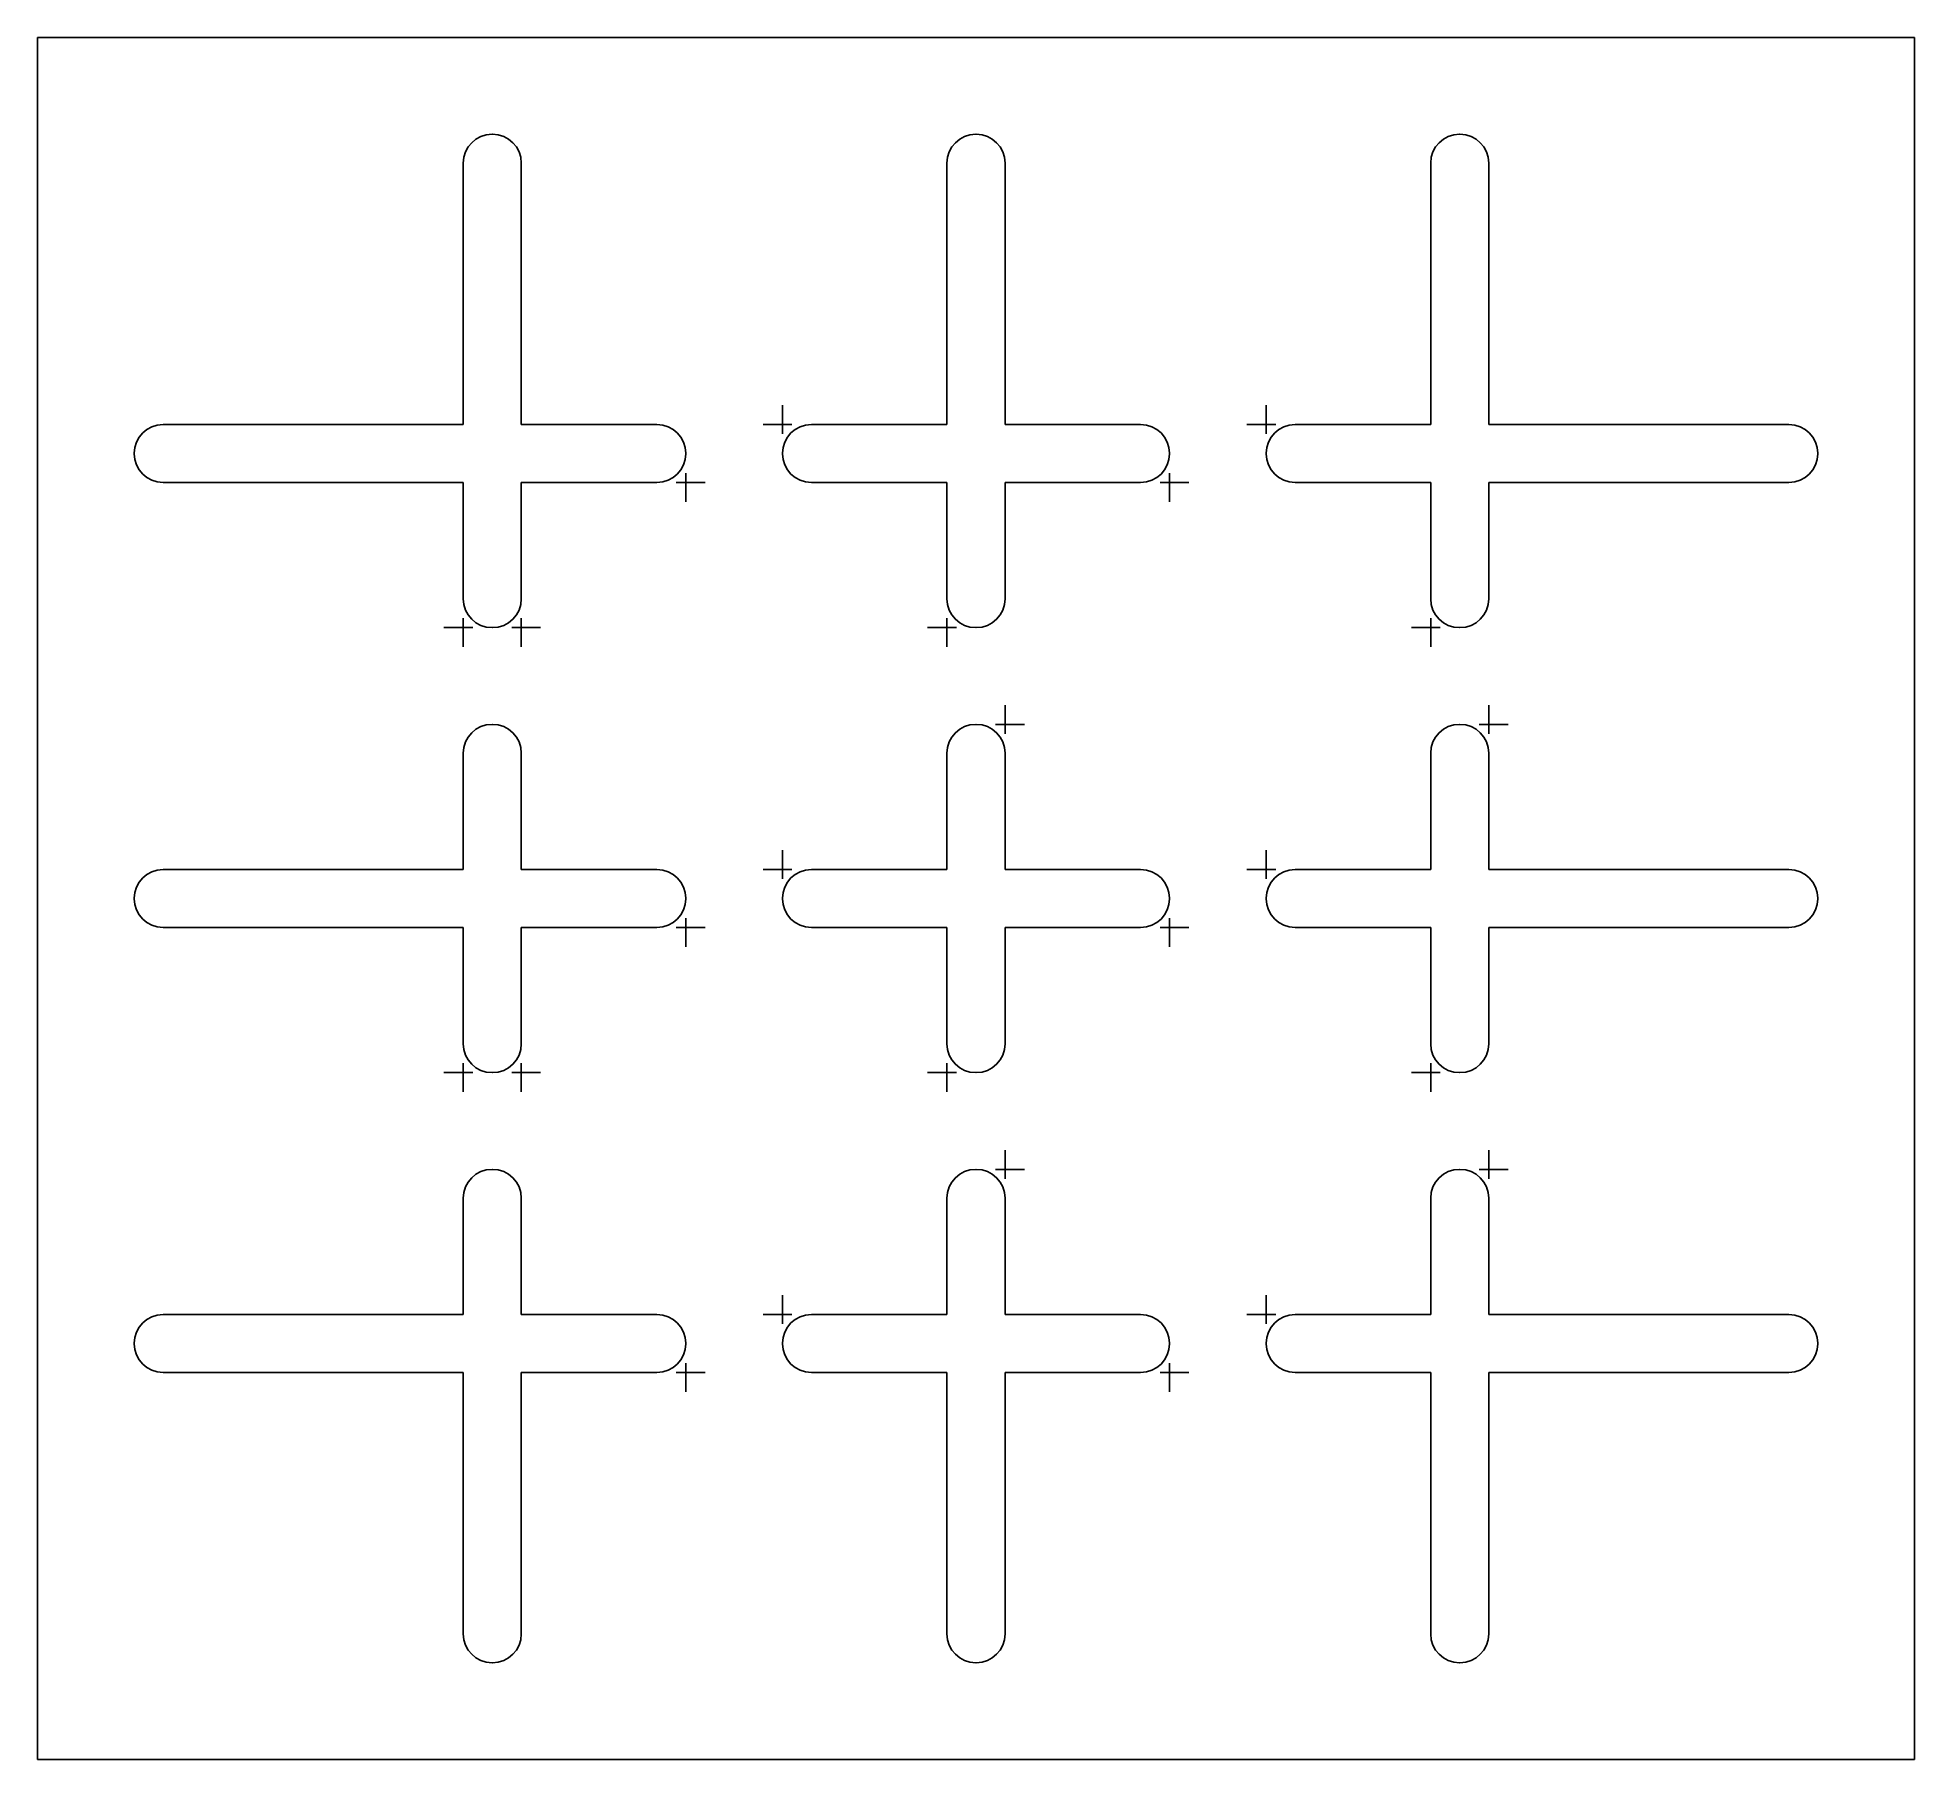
# Model space of a CAD drawing. Header units: millimetres. Extents: x 0 to 97, y 0 to 89.
import ezdxf

# ---------------------------------------------------------------- set-up
doc = ezdxf.new("R2010")
doc.units = ezdxf.units.MM

msp = doc.modelspace()

# ---------------------------------------------------------------- linework, layer by layer
at = {"color": 7, "linetype": 'Continuous'}
for p, q in [((97, 89), (0, 89)), ((0, 89), (0, 0)), ((97, 89), (97, 0)), ((23.51, 84), (23.49, 84)), ((48.51, 84), (48.49, 84)), ((73.51, 84), (73.49, 84)), ((22, 69), (22, 82.51)), ((25, 69), (25, 82.51)), ((47, 69), (47, 82.51)), ((50, 82.51), (50, 69)), ((72, 69), (72, 82.51)), ((75, 82.51), (75, 69)), ((38.5, 68.51), (38.5, 70)), ((63.5, 68.51), (63.5, 70)), ((6.49, 69), (22, 69)), ((25, 69), (32.01, 69)), ((38.99, 69), (37.5, 69)), ((39.99, 69), (47, 69)), ((50, 69), (57.01, 69)), ((63.99, 69), (62.5, 69)), ((64.99, 69), (72, 69)), ((75, 69), (90.51, 69)), ((5, 67.51), (5, 67.49)), ((33.5, 67.49), (33.5, 67.51)), ((38.5, 67.49), (38.5, 67.51)), ((58.5, 67.49), (58.5, 67.51)), ((63.5, 67.49), (63.5, 67.51)), ((92, 67.51), (92, 67.49)), ((22, 66), (6.49, 66)), ((22, 59.99), (22, 66)), ((32.01, 66), (25, 66)), ((25, 59.99), (25, 66)), ((33.01, 66), (34.5, 66)), ((33.5, 66.49), (33.5, 65)), ((47, 66), (39.99, 66)), ((47, 59.99), (47, 66)), ((50, 66), (50, 59.99)), ((57.01, 66), (50, 66)), ((58.01, 66), (59.5, 66)), ((58.5, 66.49), (58.5, 65)), ((72, 66), (64.99, 66)), ((72, 59.99), (72, 66)), ((75, 66), (75, 59.99)), ((90.51, 66), (75, 66)), ((22.49, 58.5), (21, 58.5)), ((22, 58.99), (22, 57.5)), ((23.49, 58.5), (23.51, 58.5)), ((24.51, 58.5), (26, 58.5)), ((25, 58.99), (25, 57.5)), ((47.49, 58.5), (46, 58.5)), ((47, 58.99), (47, 57.5)), ((48.49, 58.5), (48.51, 58.5)), ((72.49, 58.5), (71, 58.5)), ((72, 58.99), (72, 57.5)), ((73.49, 58.5), (73.51, 58.5)), ((50, 53.01), (50, 54.5)), ((75, 53.01), (75, 54.5)), ((23.49, 53.5), (23.51, 53.5)), ((48.49, 53.5), (48.51, 53.5)), ((49.51, 53.5), (51, 53.5)), ((73.49, 53.5), (73.51, 53.5)), ((74.51, 53.5), (76, 53.5)), ((22, 46), (22, 52.01)), ((25, 46), (25, 52.01)), ((47, 46), (47, 52.01)), ((50, 52.01), (50, 46)), ((72, 46), (72, 52.01)), ((75, 52.01), (75, 46)), ((38.5, 45.51), (38.5, 47)), ((63.5, 45.51), (63.5, 47)), ((6.49, 46), (22, 46)), ((25, 46), (32.01, 46)), ((38.99, 46), (37.5, 46)), ((39.99, 46), (47, 46)), ((50, 46), (57.01, 46)), ((63.99, 46), (62.5, 46)), ((64.99, 46), (72, 46)), ((75, 46), (90.51, 46)), ((5, 44.51), (5, 44.49)), ((33.5, 44.49), (33.5, 44.51)), ((38.5, 44.49), (38.5, 44.51)), ((58.5, 44.49), (58.5, 44.51)), ((63.5, 44.49), (63.5, 44.51)), ((92, 44.51), (92, 44.49)), ((22, 43), (6.49, 43)), ((22, 36.99), (22, 43)), ((32.01, 43), (25, 43)), ((25, 36.99), (25, 43)), ((33.01, 43), (34.5, 43)), ((33.5, 43.49), (33.5, 42)), ((47, 43), (39.99, 43)), ((47, 36.99), (47, 43)), ((50, 43), (50, 36.99)), ((57.01, 43), (50, 43)), ((58.01, 43), (59.5, 43)), ((58.5, 43.49), (58.5, 42)), ((72, 43), (64.99, 43)), ((72, 36.99), (72, 43)), ((75, 43), (75, 36.99)), ((90.51, 43), (75, 43)), ((22, 35.99), (22, 34.5)), ((25, 35.99), (25, 34.5)), ((47, 35.99), (47, 34.5)), ((72, 35.99), (72, 34.5)), ((22.49, 35.5), (21, 35.5)), ((23.49, 35.5), (23.51, 35.5)), ((24.51, 35.5), (26, 35.5)), ((47.49, 35.5), (46, 35.5)), ((48.49, 35.5), (48.51, 35.5)), ((72.49, 35.5), (71, 35.5)), ((73.49, 35.5), (73.51, 35.5)), ((50, 30.01), (50, 31.5)), ((75, 30.01), (75, 31.5)), ((23.49, 30.5), (23.51, 30.5)), ((48.49, 30.5), (48.51, 30.5)), ((49.51, 30.5), (51, 30.5)), ((73.49, 30.5), (73.51, 30.5)), ((74.51, 30.5), (76, 30.5)), ((22, 23), (22, 29.01)), ((25, 23), (25, 29.01)), ((47, 23), (47, 29.01)), ((50, 29.01), (50, 23)), ((72, 23), (72, 29.01)), ((75, 29.01), (75, 23)), ((38.5, 22.51), (38.5, 24)), ((63.5, 22.51), (63.5, 24)), ((6.49, 23), (22, 23)), ((25, 23), (32.01, 23)), ((38.99, 23), (37.5, 23)), ((39.99, 23), (47, 23)), ((50, 23), (57.01, 23)), ((63.99, 23), (62.5, 23)), ((64.99, 23), (72, 23)), ((75, 23), (90.51, 23)), ((5, 21.51), (5, 21.49)), ((33.5, 21.49), (33.5, 21.51)), ((38.5, 21.49), (38.5, 21.51)), ((58.5, 21.49), (58.5, 21.51)), ((63.5, 21.49), (63.5, 21.51)), ((92, 21.51), (92, 21.49)), ((33.5, 20.49), (33.5, 19)), ((58.5, 20.49), (58.5, 19)), ((22, 20), (6.49, 20)), ((22, 6.49), (22, 20)), ((25, 6.49), (25, 20)), ((32.01, 20), (25, 20)), ((33.01, 20), (34.5, 20)), ((47, 20), (39.99, 20)), ((47, 6.49), (47, 20)), ((50, 20), (50, 6.49)), ((57.01, 20), (50, 20)), ((58.01, 20), (59.5, 20)), ((72, 20), (64.99, 20)), ((72, 6.49), (72, 20)), ((75, 20), (75, 6.49)), ((90.51, 20), (75, 20)), ((23.49, 5), (23.51, 5)), ((48.49, 5), (48.51, 5)), ((73.49, 5), (73.51, 5)), ((0, 0), (97, 0))]:
    msp.add_line(p, q, dxfattribs=at)
for centre, start, end in [((23.49, 82.51), 90, 180), ((23.51, 82.51), 0, 90), ((48.49, 82.51), 90, 180), ((48.51, 82.51), 0, 90), ((73.49, 82.51), 90, 180), ((73.51, 82.51), 0, 90), ((6.49, 67.51), 90, 180), ((32.01, 67.51), 0, 90), ((39.99, 67.51), 90, 180), ((57.01, 67.51), 0, 90), ((64.99, 67.51), 90, 180), ((90.51, 67.51), 0, 90), ((6.49, 67.49), 180, 270), ((32.01, 67.49), 270, 0), ((39.99, 67.49), 180, 270), ((57.01, 67.49), 270, 0), ((64.99, 67.49), 180, 270), ((90.51, 67.49), 270, 0), ((23.49, 59.99), 180, 270), ((23.51, 59.99), 270, 0), ((48.49, 59.99), 180, 270), ((48.51, 59.99), 270, 0), ((73.49, 59.99), 180, 270), ((73.51, 59.99), 270, 0), ((23.49, 52.01), 90, 180), ((23.51, 52.01), 0, 90), ((48.49, 52.01), 90, 180), ((48.51, 52.01), 0, 90), ((73.49, 52.01), 90, 180), ((73.51, 52.01), 0, 90), ((6.49, 44.51), 90, 180), ((32.01, 44.51), 0, 90), ((39.99, 44.51), 90, 180), ((57.01, 44.51), 0, 90), ((64.99, 44.51), 90, 180), ((90.51, 44.51), 0, 90), ((6.49, 44.49), 180, 270), ((32.01, 44.49), 270, 0), ((39.99, 44.49), 180, 270), ((57.01, 44.49), 270, 0), ((64.99, 44.49), 180, 270), ((90.51, 44.49), 270, 0), ((23.49, 36.99), 180, 270), ((23.51, 36.99), 270, 0), ((48.49, 36.99), 180, 270), ((48.51, 36.99), 270, 0), ((73.49, 36.99), 180, 270), ((73.51, 36.99), 270, 0), ((23.49, 29.01), 90, 180), ((23.51, 29.01), 0, 90), ((48.49, 29.01), 90, 180), ((48.51, 29.01), 0, 90), ((73.49, 29.01), 90, 180), ((73.51, 29.01), 0, 90), ((6.49, 21.51), 90, 180), ((32.01, 21.51), 0, 90), ((39.99, 21.51), 90, 180), ((57.01, 21.51), 0, 90), ((64.99, 21.51), 90, 180), ((90.51, 21.51), 0, 90), ((6.49, 21.49), 180, 270), ((32.01, 21.49), 270, 0), ((39.99, 21.49), 180, 270), ((57.01, 21.49), 270, 0), ((64.99, 21.49), 180, 270), ((90.51, 21.49), 270, 0), ((23.49, 6.49), 180, 270), ((23.51, 6.49), 270, 0), ((48.49, 6.49), 180, 270), ((48.51, 6.49), 270, 0), ((73.49, 6.49), 180, 270), ((73.51, 6.49), 270, 0)]:
    msp.add_arc(centre, 1.49, start, end, dxfattribs=at)

doc.saveas('drawing.dxf')
